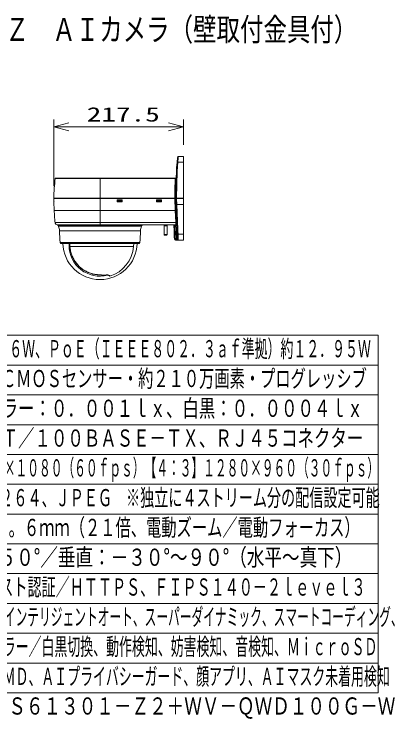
# Model space of a CAD drawing. Units: millimetres on the paper. Extents: x -62 to 65, y -59 to 59.
# Drawn here: x 1.4 to 65.3, y -59 to 59.3 of the extents above; entities that cross this region are included whole.
import ezdxf
from ezdxf.enums import TextEntityAlignment as Align

# ---------------------------------------------------------------- set-up
doc = ezdxf.new("R2010")
doc.units = ezdxf.units.MM
doc.layers.add('0-0_MOJI1', color=7, linetype='Continuous')
doc.layers.add('0-5_相当品', color=4, linetype='Continuous')
for name, color, linetype, lineweight in [('0-1_GAIKEI', 4, 'Continuous', 9), ('0-2_SUNPO', 7, 'Continuous', 9), ('0-3_0', 7, 'Continuous', 9), ('0-4_WAKU', 4, 'Continuous', 9)]:
    doc.layers.add(name, color=color, linetype=linetype, lineweight=lineweight)
doc.styles.add('ＭＳ ゴシック', font='')
doc.styles.get('ＭＳ ゴシック').set_extended_font_data('MS Gothic')

# ---------------------------------------------------------------- blocks, each defined once
blk = doc.blocks.new('_Open30')
at = {"layer": '0-3_0'}
blk.add_line((0, 0), (-1, 0), dxfattribs=at)
blk.add_lwpolyline([(-1, 0.2679), (0, 0), (-1, -0.2679)], dxfattribs=at)

msp = doc.modelspace()

# ---------------------------------------------------------------- linework, layer by layer
at = {"layer": '0-1_GAIKEI'}
for p, q in [((29.82, 34.421), (28.891, 34.421)), ((15.82, 31.688), (28.436, 31.688)), ((15.82, 28.415), (15.82, 31.688)), ((28.446, 31.775), (28.436, 31.688)), ((8.214, 28.415), (8.214, 28.335)), ((15.82, 28.335), (15.82, 28.415)), ((18.52, 28.335), (18.52, 28.415)), ((18.72, 28.335), (18.72, 28.415)), ((19.52, 28.335), (19.52, 28.415)), ((19.72, 28.335), (19.72, 28.415)), ((25.12, 28.335), (25.12, 28.415)), ((25.32, 28.335), (25.32, 28.415)), ((26.12, 28.335), (26.12, 28.415)), ((26.32, 28.335), (26.32, 28.415)), ((28.591, 28.335), (28.591, 28.415)), ((28.641, 28.335), (28.641, 28.415)), ((29.82, 28.335), (29.82, 28.415)), ((15.82, 28.335), (15.82, 26.303)), ((28.713, 27.353), (28.67, 28.335)), ((29.82, 27.353), (28.713, 27.353)), ((28.893, 23.148), (28.713, 27.353)), ((15.82, 26.303), (8.141, 26.303)), ((28.544, 24.32), (28.458, 26.303)), ((15.82, 23.807), (8.801, 23.807)), ((22.78, 23.672), (8.861, 23.672)), ((28.544, 24.32), (15.82, 24.32)), ((15.82, 24.32), (15.82, 23.807)), ((16.995, 23.798), (22.836, 23.798)), ((26.505, 23.915), (26.505, 23.895)), ((26.57, 23.765), (26.505, 23.895)), ((26.82, 23.765), (26.57, 23.765)), ((26.57, 23.765), (26.57, 22.315)), ((26.82, 23.765), (27.07, 23.765)), ((27.07, 23.765), (27.135, 23.895)), ((27.07, 23.765), (27.07, 22.315)), ((27.135, 23.915), (27.135, 23.895)), ((28.567, 23.788), (28.363, 23.788)), ((28.366, 23.755), (28.393, 23.128)), ((28.567, 23.915), (28.544, 24.32)), ((28.567, 23.788), (28.567, 23.915)), ((28.593, 23.188), (28.567, 23.788)), ((15.82, 22.936), (9.028, 22.936)), ((22.613, 22.936), (15.82, 22.936)), ((28.462, 21.49), (28.671, 21.49)), ((28.462, 21.375), (28.462, 21.49)), ((29.82, 22.333), (28.923, 22.333)), ((22.502, 20.935), (9.138, 20.935)), ((10.755, 20.396), (10.731, 20.785)), ((10.771, 20.394), (10.746, 20.785)), ((10.763, 20.284), (10.755, 20.396)), ((10.779, 20.283), (10.771, 20.394)), ((10.779, 20.283), (13.119, 20.283)), ((13.119, 20.283), (21.454, 20.283)), ((21.454, 20.283), (21.492, 20.785)), ((16.056, 15.52), (16.054, 15.521)), ((16.073, 15.477), (16.071, 15.503)), ((16.073, 15.474), (16.073, 15.477)), ((16.244, 15.48), (16.243, 15.48)), ((16.678, 15.484), (16.671, 15.484)), ((17.064, 15.491), (17.043, 15.536)), ((17.121, 15.466), (17.093, 15.526)), ((17.373, 15.416), (17.391, 15.362)), ((17.391, 15.362), (17.382, 15.413)), ((17.405, 15.387), (17.405, 15.387)), ((17.415, 15.333), (17.405, 15.387)), ((17.433, 15.372), (17.405, 15.387)), ((17.442, 15.318), (17.415, 15.333)), ((17.442, 15.318), (17.433, 15.372)), ((17.48, 15.315), (17.471, 15.369))]:
    msp.add_line(p, q, dxfattribs=at)
at = {"layer": '0-1_GAIKEI', "color": 7}
for p, q in [((29.82, 35.375), (28.958, 35.375)), ((29.82, 34.421), (29.82, 35.375)), ((29.82, 28.415), (29.82, 34.421)), ((15.81, 31.775), (8.408, 31.775)), ((15.82, 31.775), (28.446, 31.775)), ((28.52, 28.453), (28.52, 28.415)), ((8.077, 28.135), (8.07, 28.335)), ((8.088, 28.135), (8.077, 28.135)), ((8.089, 28.085), (8.079, 28.085)), ((8.081, 28.035), (8.079, 28.085)), ((8.091, 28.035), (8.081, 28.035)), ((8.084, 27.935), (8.083, 27.985)), ((8.095, 27.935), (8.084, 27.935)), ((8.096, 27.885), (8.086, 27.885)), ((8.088, 27.835), (8.086, 27.885)), ((8.088, 28.135), (8.089, 28.085)), ((8.098, 27.835), (8.088, 27.835)), ((8.1, 27.785), (8.09, 27.785)), ((8.141, 26.303), (8.09, 27.785)), ((8.095, 27.935), (8.096, 27.885)), ((8.098, 27.835), (8.1, 27.785)), ((29.82, 28.335), (28.67, 28.335)), ((29.82, 27.353), (29.82, 28.335)), ((29.82, 22.333), (29.82, 27.353)), ((8.189, 25.356), (8.209, 25.078)), ((8.651, 23.921), (8.651, 23.921)), ((15.82, 23.921), (8.651, 23.921)), ((8.801, 23.807), (8.801, 23.807)), ((28.567, 23.915), (17.025, 23.915)), ((28.217, 23.772), (28.226, 23.563)), ((28.743, 23.168), (28.698, 24.208)), ((28.226, 23.564), (28.243, 23.15)), ((28.743, 23.168), (28.727, 23.551)), ((28.462, 21.375), (28.963, 21.375)), ((28.92, 21.375), (29.32, 21.375)), ((29.82, 21.375), (28.963, 21.375)), ((29.82, 21.375), (29.32, 21.375)), ((29.82, 21.375), (29.82, 22.333)), ((9.138, 20.935), (9.225, 20.785)), ((22.416, 20.785), (9.225, 20.785)), ((22.502, 20.935), (22.416, 20.785))]:
    msp.add_line(p, q, dxfattribs=at)
at = {"layer": '0-1_GAIKEI'}
for points in [[(15.82, 31.688), (15.81, 31.688), (8.309, 31.688)], [(15.82, 31.688), (15.82, 31.775), (15.81, 31.775)], [(15.82, 26.303), (28.458, 26.303), (28.37, 28.335)], [(8.276, 24.32), (15.82, 24.32), (15.82, 26.303)], [(16.995, 23.798), (16.8, 23.799), (16.41, 23.803), (16.016, 23.806), (15.82, 23.807)], [(26.505, 23.915), (26.82, 23.915), (27.135, 23.915)], [(26.505, 23.895), (26.82, 23.895), (27.135, 23.895)], [(28.067, 23.915), (28.107, 23.914), (28.146, 23.91), (28.184, 23.903), (28.22, 23.894), (28.254, 23.882), (28.285, 23.868), (28.313, 23.851), (28.336, 23.831), (28.354, 23.809), (28.363, 23.788)], [(28.393, 23.128), (28.349, 23.128), (28.307, 23.13), (28.271, 23.135), (28.258, 23.139), (28.248, 23.143), (28.245, 23.146), (28.243, 23.15)], [(28.743, 23.168), (28.743, 23.17), (28.74, 23.173), (28.735, 23.177), (28.716, 23.182), (28.688, 23.186), (28.655, 23.188), (28.593, 23.188)], [(28.743, 23.168), (28.743, 23.167), (28.746, 23.163), (28.752, 23.16), (28.77, 23.155), (28.805, 23.15), (28.848, 23.148), (28.893, 23.149)], [(26.57, 22.315), (26.82, 22.315), (27.07, 22.315)], [(26.67, 22.215), (26.82, 22.215), (26.97, 22.215)], [(28.963, 21.375), (28.923, 21.377), (28.885, 21.38), (28.848, 21.387), (28.813, 21.395), (28.78, 21.406), (28.751, 21.419), (28.724, 21.435), (28.7, 21.452), (28.682, 21.472), (28.671, 21.49)], [(10.763, 20.284), (10.771, 20.177), (10.782, 20.07), (10.795, 19.963), (10.81, 19.857), (10.827, 19.75), (10.847, 19.645), (10.869, 19.539), (10.893, 19.434), (10.919, 19.33), (10.947, 19.226), (10.978, 19.123), (11.011, 19.021), (11.045, 18.919), (11.082, 18.818), (11.122, 18.718), (11.163, 18.619), (11.206, 18.52), (11.251, 18.423), (11.299, 18.326), (11.348, 18.231), (11.399, 18.137), (11.453, 18.044), (11.508, 17.952), (11.565, 17.861), (11.624, 17.772), (11.684, 17.684), (11.747, 17.597), (11.811, 17.512), (11.877, 17.428), (11.944, 17.346), (12.013, 17.265), (12.083, 17.186), (12.155, 17.108), (12.229, 17.033), (12.303, 16.959), (12.379, 16.887), (12.456, 16.817), (12.534, 16.748), (12.613, 16.682)], [(14.573, 15.699), (14.399, 15.747), (14.22, 15.804), (14.035, 15.87), (13.942, 15.907), (13.847, 15.946), (13.754, 15.987), (13.662, 16.03), (13.571, 16.074), (13.479, 16.121), (13.356, 16.189), (13.233, 16.26), (13.11, 16.337), (12.964, 16.434), (12.82, 16.537), (12.679, 16.646), (12.54, 16.761), (12.405, 16.882), (12.273, 17.008), (12.146, 17.139), (12.025, 17.273), (11.908, 17.411), (11.797, 17.554), (11.69, 17.701), (11.588, 17.851), (11.492, 18.006), (11.401, 18.163), (11.316, 18.324), (11.237, 18.488), (11.163, 18.656), (11.095, 18.827), (11.034, 18.999), (10.978, 19.174), (10.929, 19.351), (10.887, 19.529), (10.85, 19.709), (10.819, 19.899), (10.795, 20.091), (10.779, 20.283)], [(12.613, 16.682), (12.693, 16.618), (12.773, 16.555), (12.936, 16.437), (13.101, 16.327), (13.266, 16.225), (13.348, 16.178), (13.492, 16.1), (13.634, 16.029), (13.774, 15.964), (13.912, 15.905), (14.065, 15.845), (14.215, 15.792), (14.36, 15.746), (14.501, 15.705), (14.569, 15.687)], [(16.02, 15.533), (15.849, 15.53), (15.678, 15.532), (15.506, 15.539), (15.33, 15.553), (15.15, 15.574), (14.965, 15.603), (14.771, 15.64), (14.638, 15.67), (14.569, 15.687)], [(16.019, 15.546), (15.848, 15.542), (15.746, 15.543), (15.574, 15.548), (15.401, 15.56), (15.224, 15.578), (15.043, 15.603), (14.891, 15.629), (14.734, 15.661), (14.573, 15.699)], [(16.071, 15.503), (16.071, 15.505), (16.069, 15.509), (16.066, 15.512), (16.06, 15.517), (16.056, 15.52)], [(17.052, 15.535), (17.021, 15.535), (17.005, 15.533)], [(17.007, 15.537), (17.038, 15.54), (17.065, 15.539), (17.076, 15.537), (17.085, 15.534), (17.09, 15.53), (17.093, 15.526)], [(17.105, 15.463), (17.203, 15.451), (17.291, 15.437), (17.35, 15.423), (17.383, 15.412), (17.399, 15.405)], [(17.121, 15.466), (17.24, 15.452), (17.297, 15.443), (17.346, 15.433), (17.379, 15.424), (17.407, 15.415), (17.44, 15.401), (17.452, 15.393), (17.461, 15.385), (17.468, 15.377), (17.471, 15.369)]]:
    msp.add_lwpolyline(points, dxfattribs=at)
at = {"layer": '0-1_GAIKEI', "color": 7}
for points in [[(29.82, 28.415), (28.67, 28.415), (28.52, 28.415), (28.37, 28.415), (15.82, 28.415), (8.07, 28.415)], [(8.07, 28.335), (15.82, 28.335), (28.37, 28.335), (28.52, 28.335), (28.67, 28.335)], [(8.091, 28.035), (8.093, 27.985), (8.083, 27.985)], [(28.698, 24.208), (28.563, 27.351), (28.52, 28.335)], [(17.025, 23.915), (16.85, 23.916), (16.492, 23.918), (15.82, 23.921)]]:
    msp.add_lwpolyline(points, dxfattribs=at)
at = {"layer": '0-1_GAIKEI'}
for points in [[(18.72, 28.135), (19.52, 28.135), (19.52, 28.085), (18.72, 28.085)], [(19.52, 28.035), (19.52, 27.985), (18.72, 27.985), (18.72, 28.035)], [(19.52, 27.935), (19.52, 27.885), (18.72, 27.885), (18.72, 27.935)], [(18.72, 27.835), (19.52, 27.835), (19.52, 27.785), (18.72, 27.785)], [(25.32, 28.135), (26.12, 28.135), (26.12, 28.085), (25.32, 28.085)], [(26.12, 28.035), (26.12, 27.985), (25.32, 27.985), (25.32, 28.035)], [(26.12, 27.935), (26.12, 27.885), (25.32, 27.885), (25.32, 27.935)], [(25.32, 27.835), (26.12, 27.835), (26.12, 27.785), (25.32, 27.785)]]:
    msp.add_lwpolyline(points, close=True, dxfattribs=at)
at = {"layer": '0-1_GAIKEI', "color": 7}
for centre, radius, start, end in [((108.52, 28.453), 80, 175.13482, 180), ((28.958, 35.225), 0.15, 90, 175.13482), ((38.065, 27.873), 30, 172.69347, 178.96362), ((8.408, 31.675), 0.1, 90, 172.69347), ((28.446, 31.925), 0.15, 270, 357.51711), ((38.123, 27.35), 30, 181.99972, 183.81199), ((38.123, 27.35), 30, 184.34454, 185.79771), ((8.724, 24.365), 0.45, 185.79771, 260.65566), ((8.619, 23.724), 0.2, 24.52344, 80.65566), ((0.222, 19.893), 9.429, 23.62338, 24.52343), ((7.029, 22.87), 2, 1.89524, 23.62338), ((24.612, 22.87), 2, 156.37609, 178.10422), ((31.419, 19.893), 9.429, 155.53487, 156.37609), ((23.018, 23.715), 0.2, 90, 155.53507), ((28.067, 23.765), 0.15, 2.46785, 90), ((54.003, 24.425), 45, 181.89524, 184.44724), ((-22.362, 24.425), 45, 355.55222, 358.10422), ((108.702, 25.716), 80.5, 181.8271, 182.98992), ((108.702, 25.716), 80, 181.82509, 183.00867), ((28.462, 21.525), 0.15, 182.98992, 270), ((28.963, 21.525), 0.15, 183.00867, 270), ((15.82, 20.985), 6.25, 181.83351, 358.16594)]:
    msp.add_arc(centre, radius, start, end, dxfattribs=at)
at = {"layer": '0-1_GAIKEI'}
for centre, radius, start, end in [((109.32, 28.454), 80.649, 175.75719, 180.02755), ((132.673, 27.65), 104.002, 175.74041, 176.26754), ((107.725, 28.45), 79.355, 177.66161, 180.02521), ((28.063, 23.742), 0.304, 2.46435, 8.85361), ((28.567, 23.765), 0.15, 2.46785, 90), ((109.486, 25.702), 81.133, 181.81749, 182.97516), ((107.85, 25.727), 79.297, 181.83475, 183.02402), ((109.619, 25.707), 80.767, 181.81569, 182.39485), ((26.67, 22.315), 0.1, 180, 270), ((26.97, 22.315), 0.1, 270, 0), ((28.959, 21.56), 0.297, 183.01957, 193.45157), ((133.123, 26.165), 104.271, 182.10638, 182.63288), ((15.82, 20.505), 5.2, 176.91363, 180), ((15.82, 20.505), 5.2, 180, 284.20042), ((15.82, 20.715), 5.65, 287.08752, 355.61187), ((15.848, 15.259), 0.334, 51.78114, 59.11815), ((16.151, 15.551), 0.132, 182.40754, 187.90817), ((16.022, 15.483), 0.05, 49.94082, 91.94068), ((16.509, 4.996), 10.49, 91.43638, 92.38255), ((16.503, 5.135), 10.348, 91.43626, 92.38004), ((16.548, 5.909), 9.576, 89.2643, 91.82209), ((16.241, 15.483), 0.0046, 303.41759, 0), ((16.554, 5.783), 9.706, 89.26147, 91.82101), ((16.671, 15.496), 0.012, 270, 316.8753), ((15.835, 22.194), 6.763, 277.16045, 279.95891), ((17.08, 15.573), 0.0495, 230.15794, 285.73395), ((17.11, 15.512), 0.05, 205.0189, 264.53485), ((17.107, 15.492), 0.0292, 265.10087, 298.12014), ((17.428, 15.431), 0.0495, 201.62594, 242.18672), ((17.428, 15.431), 0.0495, 201.16051, 242.19976), ((17.438, 15.377), 0.05, 197.99973, 241.87599), ((17.456, 15.417), 0.0504, 242.22776, 287.07123), ((17.466, 15.362), 0.05, 241.876, 287.08752)]:
    msp.add_arc(centre, radius, start, end, dxfattribs=at)
for centre, major_axis, ratio, start_param, end_param in [((28.891, 34.39), (0.15, -0.011), 0.204036, 1.5860065, 3.1415927), ((28.436, 31.707), (0.15, -0.006), 0.127073, 4.7175514, 6.283188), ((28.713, 27.358), (0.15, 0.006), 0.034867, 3.1415927, 4.7108862), ((28.458, 26.298), (0.15, 0.006), 0.034867, 0.0000001, 1.5692935), ((17.025, 23.715), (0, 0.2), 0.167432, 6.2831853, 7.4269892), ((28.363, 23.812), (0.148, 0.023), 0.15303, 3.1415944, 4.6884453), ((28.366, 23.778), (0.15, 0.006), 0.155839, 3.1415927, 4.7056653), ((28.544, 24.305), (0.15, 0.006), 0.100928, 6.2831835, 7.8496314), ((28.567, 23.765), (0.15, 0.006), 0.154716, 0.0000001, 1.5641277), ((28.462, 21.525), (0.15, 0.008), 0.231156, 3.1415927, 4.7003149), ((28.663, 21.509), (0.15, 0.008), 0.229372, 0, 1.5587301), ((28.671, 21.456), (0.146, 0.035), 0.225483, 0.0000052, 1.5172025), ((28.923, 22.363), (0.15, 0.006), 0.202065, 3.1416119, 4.7038943), ((10.905, 20.406), (0.15, 0.01), 0.044399, 3.1415927, 3.6032251), ((10.912, 20.294), (0.15, 0.01), 0.034042, 3.1415927, 3.6028825), ((16.242, 15.53), (0.0013, -0.05), 0.139428, 6.2831853, 6.6659813), ((16.672, 15.534), (-0.0062, 0.0496), 0.101603, 3.1415927, 3.4983126), ((15.82, 19.579), (5.358, 0), 0.773694, 4.8734496, 4.9356501), ((16.996, 15.582), (-0.0086, 0.0493), 0.140277, 3.1415927, 3.4924093), ((17.11, 15.512), (0.0453, 0.0211), 0.955653, 3.1415927, 4.5270134), ((15.524, 15.248), (1.881, 0.137), 0.106881, 0.0101264, 0.1358381), ((15.709, 15.259), (1.724, 0.109), 0.116888, 0.0178865, 0.1927376)]:
    msp.add_ellipse(centre, major_axis=major_axis, ratio=ratio, start_param=start_param, end_param=end_param, dxfattribs=at)
at = {"layer": '0-2_SUNPO'}
for p, q in [((8.07, 30.415), (8.07, 41.625)), ((29.82, 37.375), (29.82, 41.625)), ((10.57, 40.375), (27.32, 40.375))]:
    msp.add_line(p, q, dxfattribs=at)
at = {"layer": '0-4_WAKU', "color": 3}
for p, q in [((-62.5, 5.382), (62.5, 5.382)), ((62.5, -54.618), (62.5, 5.382)), ((-62.5, -54.618), (62.5, -54.618))]:
    msp.add_line(p, q, dxfattribs=at)
at = {"layer": '0-4_WAKU'}
for p, q in [((-62.5, 0.382), (62.5, 0.382)), ((-62.5, -4.618), (62.5, -4.618)), ((-62.5, -9.618), (62.5, -9.618)), ((62.5, -14.618), (-62.5, -14.618)), ((62.5, -19.618), (-62.5, -19.618)), ((62.5, -24.618), (-62.5, -24.618)), ((-62.5, -29.618), (62.5, -29.618)), ((-62.5, -34.618), (62.5, -34.618)), ((-62.5, -39.618), (62.5, -39.618)), ((-62.5, -44.618), (62.5, -44.618)), ((-62.5, -49.618), (62.5, -49.618))]:
    msp.add_line(p, q, dxfattribs=at)

# ---------------------------------------------------------------- block references
at = {"layer": '0-2_SUNPO', "xscale": 2.5, "yscale": 2.5, "rotation": 180}
msp.add_blockref('_Open30', (8.07, 40.375), dxfattribs=at)
at = {"layer": '0-2_SUNPO', "xscale": 2.5, "yscale": 2.5}
msp.add_blockref('_Open30', (29.82, 40.375), dxfattribs=at)

# ---------------------------------------------------------------- texts
at = {"layer": '0-0_MOJI1', "style": 'ＭＳ ゴシック'}
for s, height, width, p in [('屋内フルＨＤ\u3000ＰＴＺ\u3000ＡＩカメラ（壁取付金具付）', 3.849, 0.75, (-35.5, 53.642)), ('ＤＣ１２Ｖ 約１１．６Ｗ、ＰｏＥ（ＩＥＥＥ８０２．３ａｆ準拠）約１２．９５Ｗ', 2.889, 0.55, (-20, 0.827)), ('約１／２．８型 ＣＭＯＳセンサー・約２１０万画素・プログレッシブ', 2.886, 0.65, (-20, -4.173)), ('（Ｆ１．６）カラー：０．００１ｌｘ、白黒：０．０００４ｌｘ', 2.889, 0.7, (-20, -9.173)), ('１０ＢＡＳＥ－Ｔ／１００ＢＡＳＥ－ＴＸ、ＲＪ４５コネクター', 2.889, 0.7, (-20, -14.173)), ('【１６：９】１９２０×１０８０（６０ｆｐｓ）【４：３】１２８０×９６０（３０ｆｐｓ）', 2.886, 0.5, (-20, -19.173)), ('Ｈ．２６５・Ｈ．２６４、ＪＰＥＧ\u3000※独立に４ストリーム分の配信設定可能', 2.889, 0.6, (-20, -24.173)), ('ｆ＝４．０～８４。６ｍｍ（２１倍、電動ズーム／電動フォーカス）', 2.889, 0.65, (-20, -29.173)), ('水平：０°～３５０°／垂直：－３０°～９０°（水平～真下）', 2.886, 0.75, (-20, -34.173)), ('ユーザー認証／ホスト認証／ＨＴＴＰＳ、ＦＩＰＳ１４０－２ｌｅｖｅｌ３', 2.889, 0.6, (-20, -39.173)), ('ＪＣ－ＳＴＡＲ適合、インテリジェントオート、スーパーダイナミック、スマートコーディング、', 2.886, 0.5, (-20, -44.173)), ('逆光／強光補正、カラー／白黒切換、動作検知、妨害検知、音検知、ＭｉｃｒｏＳＤ', 2.889, 0.55, (-20, -49.173)), ('スロット、ＡＩ－ＶＭＤ、ＡＩプライバシーガード、顔アプリ、ＡＩマスク未着用検知', 2.886, 0.55, (-20, -54.173))]:
    msp.add_text(s, height=height, dxfattribs=dict(at, width=width)).set_placement(p, align=Align.BOTTOM_LEFT)
at = {"layer": '0-2_SUNPO', "style": 'ＭＳ ゴシック', "width": 1.5}
msp.add_text('217.5', height=2.405, dxfattribs=at).set_placement((13.588, 40.538), align=Align.BOTTOM_LEFT)
at = {"layer": '0-5_相当品', "style": 'ＭＳ ゴシック', "width": 0.75}
msp.add_text('ｉ－ＰＲＯ：ＷＶ－Ｓ６１３０１－Ｚ２＋ＷＶ－ＱＷＤ１００Ｇ－Ｗ', height=2.886, dxfattribs=at).set_placement((-26.14, -59.137), align=Align.BOTTOM_LEFT)

doc.saveas('drawing.dxf')
